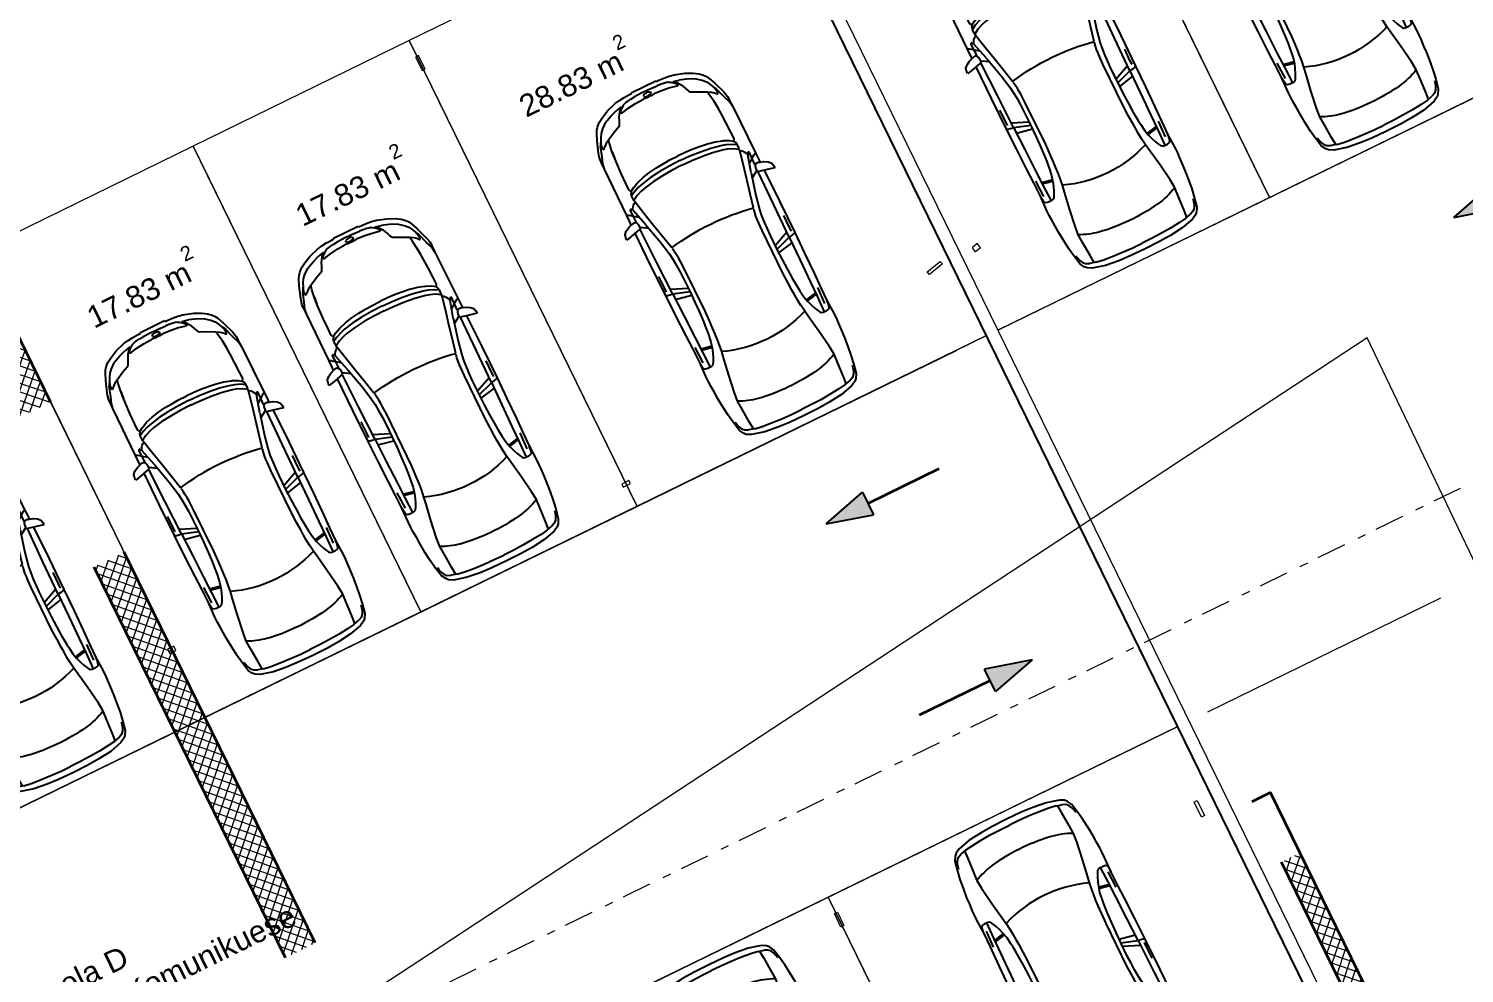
# Model space of a CAD drawing. Header units: metres. Extents: x 7511783 to 7512372, y 4692307 to 4692611.
# Drawn here: x 7512304.86 to 7512322.01, y 4692561.41 to 4692572.71 of the extents above; entities that cross this region are included whole.
import ezdxf

# ---------------------------------------------------------------- set-up
doc = ezdxf.new("R2010")
doc.units = ezdxf.units.M
doc.linetypes.add('Dot & Dashed', pattern=[670.2777624130249, 352.777767181396, -176.388883590699, 0, -141.11111164093])
doc.linetypes.add('Long Dashed', pattern=[793.7499761581423, 476.2499928474427, -317.4999833106997])
for name, color, linetype, lineweight, true_color in [('A - Fill Zone_Pen_No__156', 7, 'Continuous', 0, 0x54689e), ('A -Polyline_Pen_No__48', 7, 'Continuous', 0, 0xa80f02), ('A -Polyline_Pen_No__8', 7, 'Continuous', 0, 0xa80f02), ('Marker - Section_Pen_No__85', 7, 'Continuous', 0, 0x80c2ff)]:
    doc.layers.add(name, color=color, linetype=linetype, lineweight=lineweight, true_color=true_color)
for name, color, linetype, lineweight in [('A - Muret', 7, 'Continuous', 0), ('A - Muret_Pen_No__101', 252, 'Continuous', 0), ('A - Muret_Pen_No__7', 7, 'Continuous', 0), ('A - Pllaka Themel_Pen_No__42', 8, 'Continuous', 0), ('A - Shtyllat', 7, 'Continuous', 0), ('A - Shtyllat_Pen_No__1', 7, 'Continuous', 0), ('A -Polyline', 7, 'Continuous', 0), ('A -Polyline_Pen_No__42', 8, 'Continuous', 0), ('A1 - Bodrumi -1', 7, 'Continuous', 0), ('garazhat-netw-amiri - b1', 20, 'Continuous', 0), ('Interior - Furniture _Pen_No__42', 8, 'Continuous', 0), ('Marker - Section', 7, 'Continuous', 0), ('vijat rregullim', 1, 'Continuous', 0)]:
    doc.layers.add(name, color=color, linetype=linetype, lineweight=lineweight)
doc.styles.add('GENERATED_STYLE_1', font='arial.ttf')
pattern_1 = [(44.99999999999999, (0, 0), (-68.94290863686237, 68.94290863686243), []), (135.0000000000002, (0, 0), (68.94290863686219, 68.94290863686261), [])]

# ---------------------------------------------------------------- blocks, each defined once
blk = doc.blocks.new('Slab_2', base_point=(27550, -20500.83535421408))
at = {"layer": 'A - Pllaka Themel_Pen_No__42', "color": 8, "linetype": 'Continuous', "lineweight": 25, "flags": 128}
blk.add_lwpolyline([(27550, -20500.83535421408), (52100, -20500.83535421408), (52100, 1500), (27550, 1500)], close=True, dxfattribs=at)
blk = doc.blocks.new('Wall_27', base_point=(52100, -19000.83534970144))
at = {"layer": 'A - Muret_Pen_No__101', "linetype": 'Continuous', "lineweight": 13}
h = blk.add_hatch(dxfattribs=at)
h.set_pattern_fill('CONCRETE_BLOCK', color=252, style=0, pattern_type=2)
h.set_pattern_definition(pattern_1)
h.paths.add_polyline_path([(52099.99996847017, -2199.999996920194), (51700, -2199.999996920194), (51700, -4200.000089623234), (52099.99996847017, -4200.000089623234)])
h = blk.add_hatch(dxfattribs=at)
h.set_pattern_fill('CONCRETE_BLOCK', color=252, style=0, pattern_type=2)
h.set_pattern_definition(pattern_1)
h.paths.add_polyline_path([(51699.99998863975, -6199.999931974078), (51699.99998863975, -11400.83970832889), (52099.99999132484, -11400.83970832889), (52099.99999132484, -6199.999931974078)])
at = {"layer": 'A - Muret_Pen_No__7', "color": 7, "linetype": 'Continuous', "lineweight": 35, "flags": 128}
for points in [[(52100, -4200.000097078472), (52100, -2199.999996920194)], [(51700, -6199.999868820642), (51700, -11400.83975770813)], [(52100, -11400.83955588342), (52100, -6199.999914101971)]]:
    blk.add_lwpolyline(points, dxfattribs=at)
blk = doc.blocks.new('Wall_31', base_point=(4324.943754994801, -19050.13676935824))
at = {"layer": 'A - Muret_Pen_No__101', "linetype": 'Continuous', "lineweight": 13}
h = blk.add_hatch(dxfattribs=at)
h.set_pattern_fill('CONCRETE_BLOCK', color=252, style=0, pattern_type=2)
h.set_pattern_definition(pattern_1)
h.paths.add_polyline_path([(4324.932768723052, -19850.13671995248), (4324.883329782709, -23450.38605278412), (4324.924441474479, -23450.38605278412), (4324.940964833851, -22850.38602427357), (4574.891592413645, -22850.39290900664), (4574.943785247217, -19050.14365409666), (4574.921688532501, -19850.14360468556)])
h = blk.add_hatch(dxfattribs=at)
h.set_pattern_fill('CONCRETE_BLOCK', color=252, style=0, pattern_type=2)
h.set_pattern_definition(pattern_1)
h.paths.add_polyline_path([(4574.943783042632, -19050.14017894298), (4324.943784342989, -19050.13676935824), (4574.943783042632, -19050.14365409666)])
at = {"layer": 'A - Muret_Pen_No__7', "color": 7, "linetype": 'Continuous', "lineweight": 35, "flags": 128}
for points in [[(4574.943754971229, -19050.14020241443), (4324.943754994801, -19050.13676935824)], [(4574.891569046112, -22850.39296290044), (4574.943754971229, -19050.14020241443)], [(4324.932769214783, -19850.13678361601), (4324.883329782709, -23450.38604232808)]]:
    blk.add_lwpolyline(points, dxfattribs=at)
blk = doc.blocks.new('Column_43', base_point=(4745.000000000002, 13829.91603487401))
at = {"layer": 'A - Shtyllat_Pen_No__1', "color": 7, "linetype": 'Continuous', "lineweight": 13, "flags": 128}
blk.add_lwpolyline([(4705.000000000002, 13859.91603487401), (4705.000000000002, 13799.91603487401), (4785.000000000002, 13799.91603487401), (4785.000000000002, 13859.91603487401)], close=True, dxfattribs=at)
blk = doc.blocks.new('Column_45', base_point=(5190.000000000002, 14870))
at = {"layer": 'A - Shtyllat_Pen_No__1', "color": 7, "linetype": 'Continuous', "lineweight": 13, "flags": 128}
blk.add_lwpolyline([(5170.000000000002, 14780), (5210.000000000002, 14780), (5210.000000000002, 14960), (5170.000000000002, 14960)], close=True, dxfattribs=at)
blk = doc.blocks.new('Column_46', base_point=(5162.500000000002, 14980))
at = {"layer": 'A - Shtyllat_Pen_No__1', "color": 7, "linetype": 'Continuous', "lineweight": 13, "flags": 128}
blk.add_lwpolyline([(5115.000000000001, 15000), (5115.000000000001, 14960), (5210.000000000002, 14960), (5210.000000000002, 15000)], close=True, dxfattribs=at)
blk = doc.blocks.new('Column_47', base_point=(5190.000000000002, 13229.91646502986))
at = {"layer": 'A - Shtyllat_Pen_No__1', "color": 7, "linetype": 'Continuous', "lineweight": 13, "flags": 128}
blk.add_lwpolyline([(5170.000000000002, 13319.91646502986), (5210.000000000002, 13319.91646502986), (5210.000000000002, 13139.91646502986), (5170.000000000002, 13139.91646502986)], close=True, dxfattribs=at)
blk = doc.blocks.new('Column_53', base_point=(5245.000000000004, 14480))
at = {"layer": 'A - Shtyllat_Pen_No__1', "color": 7, "linetype": 'Continuous', "lineweight": 13, "flags": 128}
blk.add_lwpolyline([(5265.000000000005, 14380), (5225.000000000004, 14380), (5225.000000000004, 14580), (5265.000000000005, 14580)], close=True, dxfattribs=at)
blk = doc.blocks.new('Column_54', base_point=(5953.471146058903, 11758.79922650991))
at = {"layer": 'A - Shtyllat_Pen_No__1', "color": 7, "linetype": 'Continuous', "lineweight": 13, "flags": 128}
blk.add_lwpolyline([(6046.666082927111, 11800.20820792857), (6055.423772944425, 11761.17869517782), (5860.276209190696, 11717.39024509125), (5851.518519173382, 11756.419757842)], close=True, dxfattribs=at)
blk = doc.blocks.new('Column_57', base_point=(6848.605153170782, 12405.47156186362))
at = {"layer": 'A - Shtyllat_Pen_No__1', "color": 7, "linetype": 'Continuous', "lineweight": 13, "flags": 128}
blk.add_lwpolyline([(6894.202933434513, 12384.95711731788), (6881.06639840854, 12443.501386444), (6803.007372907049, 12425.98600640936), (6816.143907933022, 12367.44173728325)], close=True, dxfattribs=at)
blk = doc.blocks.new('Car 05 22')
at = {"layer": 'Interior - Furniture _Pen_No__42', "color": 8, "linetype": 'Continuous', "lineweight": 25}
for p, q in [((1129.8609284, 858.5331077519999), (856.5325990199999, 856.1697074550001)), ((1129.8609284, 858.5331077519999), (1120.69723063, 838.160005195)), ((1536.1071561, 860.3802508980001), (1129.8609284, 858.5331077519999)), ((1957.843908175, 858.0544967500001), (1536.1071561, 860.3802508980001)), ((1961.117547741, 983.2211582230001), (1928.938242309, 983.2211582230001)), ((1928.938242309, 983.2211582230001), (1957.843908175, 858.0544967500001)), ((1957.84390817, 858.0544967500001), (1977.22141076, 777.427813481)), ((1996.903176747, 974.9060932166), (1961.117547741, 983.2211582230001)), ((2026.89661068, 945.007687052), (1996.903176747, 974.9060932166)), ((2054.5732194, 897.577022836), (2026.89661068, 945.007687052)), ((2067.91700908, 857.6794056350002), (2054.5732194, 897.577022836)), ((-784.8200333720001, 721.8124613509999), (-815.0478655078001, 667.7598955197003)), ((-757.6903274910002, 747.022066986), (-784.8200333720001, 721.8124613509999)), ((-706.3378894982, 775.7872218095), (-757.6903274910002, 747.022066986)), ((-729.425104913, 716.3992494200002), (-750.5770825730001, 669.7773949330001)), ((-701.0941271610001, 743.2591195180001), (-729.425104913, 716.3992494200002)), ((-585.227090103, 801.027979058), (-706.3378894982, 775.7872218095)), ((-664.8727541800001, 760.961322365), (-701.0941271610001, 743.2591195180001)), ((-626.571782751, 772.4860242179999), (-664.8727541800001, 760.961322365)), ((-594.8871138119998, 778.489558035), (-626.571782751, 772.4860242179999)), ((-483.1389679684001, 817.2581826864), (-585.227090103, 801.027979058)), ((-372.3345973750002, 830.2299334650002), (-483.1389679684001, 817.2581826864)), ((-251.752794228, 841.0437339470001), (-372.3345973750002, 830.2299334650002)), ((-168.2198443133, 844.6061713611999), (-251.752794228, 841.0437339470001)), ((-78.35772569479998, 850.6357850930001), (-168.2198443133, 844.6061713611999)), ((-24.036324899, 852.2918850640001), (-78.35772569479998, 850.6357850930001)), ((40.3182760438, 852.333685063), (-24.036324899, 852.2918850640001)), ((230.8030912739, 845.5192631063), (40.3182760438, 852.333685063)), ((124.560977278, 791.396786131), (129.0398444, 820.468777931)), ((125.693926866, 743.8968737240001), (124.560977278, 791.396786131)), ((327.3887276080001, 761.9208956260001), (125.394377448, 756.455747737)), ((132.4291391170001, 722.8048827370001), (125.693926866, 743.8968737240001)), ((129.0398444, 820.468777931), (138.8862428820001, 832.3883788069999)), ((146.670770152, 710.6062742990001), (132.4291391170001, 722.8048827370001)), ((138.8862428820001, 832.3883788069999), (165.168377873, 840.2758852750001)), ((171.252864179, 696.6287725440002), (146.670770152, 710.6062742990001)), ((165.168377873, 840.2758852750001), (194.733578306, 844.324685204)), ((212.566754139, 676.5412700230003), (171.252864179, 696.6287725440002)), ((194.733578306, 844.324685204), (230.803091274, 845.519263106)), ((210.873013229, 809.231738788), (418.0703055720001, 816.1926024380002)), ((400.0158099590001, 847.5968063790001), (230.8030912739, 845.5192631063)), ((521.950780327, 764.672895972), (327.3887276080001, 761.9208956260001)), ((355.2943663540001, 762.315609428), (339.1227247570001, 683.1192857359999)), ((373.4006373970001, 762.571715197), (357.2289958010001, 683.375391506)), ((590.7241636140001, 851.6786068920002), (400.0158099590001, 847.5968063790001)), ((813.6270094460001, 769.327996556), (521.950780327, 764.672895972)), ((856.5325990199999, 856.1697074550001), (590.7241636140001, 851.6786068920002)), ((1108.59023357, 773.98329714), (813.6270094460001, 769.327996556)), ((1036.25651944, 772.8416796290002), (996.5002997029999, 578.7916468290002)), ((1041.96657906, 578.0240872360001), (1107.56627095, 773.967136299)), ((1173.32542975, 774.8950612010001), (1090.33970038, 577.8925306800002)), ((1115.14443198, 808.9482015290001), (1108.59023357, 773.98329714)), ((1108.59023357, 773.98329714), (1537.61805657, 780.0259473990001)), ((1119.51383092, 833.267204581), (1115.14443198, 808.9482015290001)), ((1120.16623076, 836.3248049650001), (1119.51383092, 833.267204581)), ((1120.69723063, 838.160005195), (1120.16623076, 836.3248049650001)), ((1162.63563846, 830.4777734580001), (1220.13025657, 829.0713745190002)), ((1220.13025657, 829.0713745190002), (1369.65750367, 831.4890726950001)), ((1537.61805657, 780.0256115210001), (1974.99295641, 786.0764425990001)), ((2000.39650233, 701.5917706940002), (1730.35620914, 633.8338533080002)), ((1939.15395607, 686.22492547), (1995.917261, 777.427813481)), ((1977.22141076, 777.427813481), (2019.59119012, 777.427813481)), ((2000.39650233, 701.5917706940002), (2213.53100788, 762.9814866290001)), ((2019.59119012, 777.427813481), (2044.48611622, 783.069509224)), ((2044.48611622, 783.069509224), (2063.35562216, 792.2740022800001)), ((2063.35562216, 792.2740022800001), (2070.42572439, 799.8521965630001)), ((2068.68333559, 787.696981005), (2065.39356605, 794.4584027669999)), ((2119.91703998, 857.4374531180001), (2067.91700908, 857.6794056350002)), ((2075.28112592, 835.6608695470001), (2067.91700908, 857.6794056350002)), ((2068.68333559, 787.696981005), (2148.02030692, 790.4828861469999)), ((2070.42572439, 799.8521965630001), (2075.2191259, 809.398389361)), ((2075.2191259, 809.398389361), (2075.28112592, 835.6608695470001)), ((2106.51930118, 732.1586113790001), (2148.02030692, 790.4828861469999)), ((2193.165590015, 856.4504063259001), (2119.91703998, 857.4374531180001)), ((2122.04550654, 659.9572884350001), (2293.79610906, 697.650987774)), ((2148.02030692, 790.4828861469999), (2166.81146925, 813.8145374840001)), ((2148.02030692, 790.4828861469999), (2205.61920777, 792.204186117)), ((2166.81146925, 813.8145374840001), (2182.27381684, 834.0818412380002)), ((2182.27381684, 834.0818412380002), (2193.16559002, 856.4504063260001)), ((2808.01466132, 852.5547640039999), (2193.165590015, 856.4504063259001)), ((2205.61920777, 792.204186117), (2227.21980808, 791.0038861380001)), ((2226.59190807, 769.8777067159999), (2213.53100788, 762.9814866290001)), ((2213.53100788, 762.9814866290001), (2238.34670825, 752.240186817)), ((2234.36910819, 773.9630864369999), (2226.59190807, 769.8828865080001)), ((2227.21980808, 791.0038861380001), (2232.61990816, 790.0299861550001)), ((2232.61990816, 790.0299861550001), (2237.93539134, 787.287122525)), ((2238.46067648, 776.864360243), (2234.36910819, 773.9630864369999)), ((2240.81890828, 784.0391862600001), (2237.93539134, 787.287122525)), ((2238.34670825, 752.240186817), (2258.53170854, 739.7174870370001)), ((2238.46067648, 776.864360243), (2240.85090828, 780.520986322)), ((2240.85090828, 780.520986322), (2240.81890828, 784.0391862600001)), ((2258.53170854, 739.7174870370001), (2269.0398087, 731.086787188)), ((2269.0398087, 731.086787188), (2278.83550884, 721.9650873480001)), ((2278.83550884, 721.9650873480001), (2293.79610906, 697.650987774)), ((2293.79610906, 697.650987774), (2317.1870094, 700.7385877199999)), ((2293.79610906, 697.6386630720001), (2293.79610906, 697.650987774)), ((2317.1870094, 700.7385877199999), (2345.74280982, 702.7498876850002)), ((2355.13419975, 639.912801441), (2317.1870094, 700.7385877199999)), ((2345.74280982, 702.7498876850002), (2378.92931031, 702.0184876970001)), ((2410.10490185, 649.1086815510001), (2378.92931031, 702.0184876970001)), ((2378.92931031, 702.0184876970001), (2410.57231077, 694.202887834)), ((2410.57231077, 694.202887834), (2410.58631694, 694.1782473540002)), ((2428.73881104, 681.706188053), (2410.57231077, 694.202887834)), ((2428.73881104, 681.706188053), (2457.25830016, 700.0355353230001)), ((2457.25830016, 700.0355353230001), (2535.4819126, 697.9905877680001)), ((2535.4226126, 697.9916562040003), (2673.21491462, 695.5089878119999)), ((2535.46586986, 697.9894090810001), (2535.4819126, 697.988971943)), ((2673.21491462, 695.5089878119999), (2787.200816290001, 691.4809878819999)), ((2787.200816290001, 691.4809878819999), (2868.41581748, 687.223087957)), ((2855.7113639, 852.6327640009999), (2808.01466132, 852.5547640039999)), ((2808.01466132, 852.5547640039999), (2876.86636504, 843.3172643940001)), ((2891.44016583, 852.528764005), (2855.7113639, 852.6327640009999)), ((2868.39588233, 687.2248867100001), (2959.72331881, 678.984388101)), ((2959.72331881, 678.984388101), (2868.41581748, 687.1969879569999)), ((2876.86636504, 843.3172643940001), (2954.16376923, 813.731165643)), ((2922.51356751, 852.0343640259999), (2891.44016583, 852.528764005)), ((2904.11849592, 832.8863289209999), (2905.06820589, 832.837990116)), ((2945.17226874, 849.4061641369999), (2922.51356751, 852.0343640259999)), ((2989.61447115, 839.6482645490003), (2945.17226874, 849.4061641369999)), ((2954.16376923, 813.731165643), (3075.78877375, 774.6896785450001)), ((3013.55027244, 833.064864827), (2989.61447115, 839.6482645490003)), ((3154.26138006, 782.5577669589999), (3013.55027244, 833.064864827)), ((3022.47491973, 758.305686711), (3023.66221975, 762.4851866380001)), ((3024.49924208, 753.7186598590001), (3022.47491973, 758.305686711)), ((3023.66221975, 762.4851866380001), (3034.64521991, 765.0503865930001)), ((3037.91041996, 743.452886971), (3024.49924208, 753.7186598590001)), ((3034.64521991, 765.0503865930001), (3046.93432009, 763.817386614)), ((3050.61522015, 730.6688871950001), (3037.91041996, 743.452886971)), ((3046.93432009, 763.817386614), (3060.9451203, 762.9292866300001)), ((3064.50712035, 714.6457874760001), (3050.61522015, 730.6688871950001)), ((3060.9451203, 762.9292866300001), (3089.85712072, 757.3861867269999)), ((3076.97452053, 697.807687771), (3064.50712035, 714.6457874760001)), ((3100.48402088, 763.1120866269999), (3075.78877375, 774.6896785450001)), ((3100.00912087, 656.556188494), (3076.97452053, 697.807687771)), ((3089.85712072, 757.3861867269999), (3108.43932099, 751.4304868319999)), ((3114.13862108, 753.311186799), (3100.48402088, 763.1120866269999)), ((3108.43932099, 751.4304868319999), (3122.8656212, 746.435986919)), ((3122.8656212, 746.435986919), (3114.13862108, 753.311186799)), ((3170.0706946, 726.5554905960001), (3122.8656212, 746.435986919)), ((3235.883818752, 747.6101556219), (3154.26138006, 782.5577669589999)), ((3211.69204952, 701.0151137130001), (3170.0706946, 726.5554905960001)), ((3254.25934432, 663.1775183300001), (3211.69204952, 701.0151137130001)), ((3269.07948628, 728.3294692490001), (3235.883818752, 747.6101556219)), ((3298.56678787, 705.6390702070001), (3269.07948628, 728.3294692490001)), ((3337.33388997, 663.380671991), (3298.56678787, 705.6390702070001)), ((-815.0478655078001, 667.7598955197003), (-855.0523550635, 511.0116477078998)), ((-768.27197925, 602.2788720830002), (-782.764796709, 510.0106247469999)), ((-768.27197925, 602.2788720830002), (-750.5770825730001, 669.7773949330001)), ((-764.3441764490001, 617.261773195), (-665.7281459970001, 623.9546285630003)), ((-665.7281459970001, 623.9546285630003), (-500.877431885, 634.180288886)), ((-500.877431885, 634.180288886), (-383.0238853850001, 641.9613403830001)), ((-383.0238853850001, 641.9613403830001), (-274.2208861730001, 631.3184000780001)), ((-274.2208861730001, 631.3184000780001), (-56.40485420300001, 600.536895199)), ((-56.40485420300001, 600.536895199), (145.941775497, 566.5900898169999)), ((145.941775497, 566.5900898169999), (233.261172115, 552.312592089)), ((266.3151410770001, 654.566867265), (212.566754139, 676.5412700230003)), ((233.261172115, 552.312592089), (315.3092800730001, 541.359190513)), ((319.490328155, 636.426864989), (266.3151410770001, 654.566867265)), ((315.2936019620001, 541.3606176840001), (384.2945810830001, 535.0794906230002)), ((392.7088835140001, 617.8124267930001), (319.490328155, 636.426864989)), ((339.1227247570001, 683.1192857359999), (329.5580559370001, 633.867334886)), ((357.2289958010001, 683.375391506), (346.76505809, 629.492778784)), ((384.2815104790001, 535.0803623180001), (454.174320738, 530.4191213629999)), ((474.8166917820001, 607.105387857), (392.7088835140001, 617.8124267930001)), ((454.170282107, 530.4193907049998), (526.242583163, 526.2868907769998)), ((521.3449804749999, 601.6186871690002), (474.8166917820001, 607.105387857)), ((569.993568652, 596.838186569), (521.3449804749999, 601.6186871690002)), ((526.2331313149999, 526.287307384), (627.7018846490002, 521.814890855)), ((652.59274858, 590.9845858339999), (569.993568652, 596.838186569)), ((627.6985462070002, 521.8149872519999), (756.75876515, 518.0884218199999)), ((772.8388193580001, 584.9903850819999), (652.59274858, 590.9845858339999)), ((756.75876515, 518.0884218199999), (1322.62824821, 518.052230308)), ((907.266686691, 580.298084493), (772.8388193580001, 584.9903850819999)), ((1041.96657906, 578.0240872360001), (907.266686691, 580.298084493)), ((1227.79815085, 577.518695794), (1041.96657906, 578.0240872360001)), ((1316.09897866, 580.475793563), (1227.79815085, 577.518695794)), ((1403.02450604, 584.4121905939999), (1316.09897866, 580.475793563)), ((1322.62824821, 518.052230308), (1420.49779626, 521.6528908580001)), ((1483.8761315, 590.1361862749999), (1403.02450604, 584.4121905939999)), ((1420.49066257, 521.652523245), (1466.64156934, 524.030772681)), ((1466.62639694, 524.029990817), (1510.87647584, 527.594696836)), ((1562.00595611, 600.5964783840001), (1483.8761315, 590.1361862749999)), ((1510.85529759, 527.5929907539999), (1554.25309822, 533.0576906580002)), ((1554.25309822, 533.0576906580002), (1596.82961355, 540.969674969)), ((1730.35620914, 633.8338533080002), (1562.00595611, 600.5964783840001)), ((1597.28918852, 541.1774857889999), (1596.65116701, 540.8889849259999)), ((1610.72419049, 544.0665862469999), (1779.61280153, 581.7538898049999)), ((1779.61280153, 581.7538898049999), (1952.84760406, 621.338789111)), ((1952.84760406, 621.338789111), (2122.04550654, 659.9572884350001)), ((2379.77420337, 575.387091212), (2355.13301598, 639.9159014410001)), ((2397.33410595, 514.2584815219999), (2379.77250853, 575.3929912130001)), ((2436.02871163, 583.2244924540001), (2410.10490185, 649.1086815510001)), ((2428.77597173, 681.7007453250001), (2428.73881104, 681.706188053)), ((2428.77597173, 681.7007453250001), (2456.66545813, 639.8418234830003)), ((2453.63941421, 521.616582688), (2436.02871163, 583.2244924540001)), ((2477.61661773, 401.0764635800001), (2453.63941421, 521.616582688)), ((2456.66545813, 639.8418234830003), (2487.23639187, 574.2621729599999)), ((2487.23639187, 574.2621729599999), (2491.79934275, 562.0052962960002)), ((2491.79994982, 562.0052962960002), (2517.90263133, 477.034766618)), ((2959.72331881, 678.984388101), (3047.2313201, 666.2002883250001)), ((3047.20992906, 666.2041971140002), (3100.00912087, 656.556188494)), ((3152.92075342, 553.873393456), (3100.00912087, 656.556188494)), ((3189.62073735, 475.569766106), (3152.92075342, 553.873393456)), ((3301.86726379, 602.8090087200001), (3254.25934432, 663.1775183300001)), ((3301.86726379, 602.8090087200001), (3346.01551313, 501.42179807)), ((3374.49419199, 603.583974516), (3337.33388997, 663.380671991)), ((3418.40079436, 512.743978351), (3374.49419199, 603.583974516)), ((-874.6778528530002, 344.9579771100001), (-882.9440546450002, 194.680643518)), ((-855.0523550635, 511.0116477078998), (-874.6778528530002, 344.9579771100001)), ((-794.5333543099999, 390.6265818930001), (-802.432846809, 258.715288008)), ((-782.7621654889999, 510.0273763590001), (-794.5333543099999, 390.6265818930001)), ((2419.31580918, 395.73626267), (2397.33316008, 514.2635815229999)), ((2433.73206705, 266.091642182), (2419.31580918, 395.73626267)), ((2493.88922012, 269.050242651), (2477.61661773, 401.0764635800001)), ((2517.90263133, 477.034766618), (2537.54372273, 384.081034151)), ((2537.54372273, 384.081034151), (2551.45611664, 285.6281997640001)), ((3199.39883308, 466.7584630290001), (3189.62073735, 475.569766106)), ((3220.69886845, 454.3885401880001), (3199.39883308, 466.7584630290001)), ((3256.10680826, 439.241753418), (3220.67662376, 454.401458713)), ((3288.39019413, 425.101248479), (3256.10680826, 439.241753418)), ((3319.36158057, 408.4128426500001), (3288.39019413, 425.101248479)), ((3353.46269085, 384.251283776), (3319.36158057, 408.4128426500001)), ((3321.23357975, 370.497229407), (3320.99727986, 362.132926485)), ((3320.99727986, 362.132926485), (3338.31527228, 276.8564967000001)), ((3324.65427826, 377.297531782), (3321.23357975, 370.497229407)), ((3328.30797666, 379.591332583), (3324.65427826, 377.297531782)), ((3338.46837221, 379.452332535), (3328.30797666, 379.591332583)), ((3363.6407612, 357.8117249760001), (3338.46837221, 379.452332535)), ((3346.01551313, 501.42179807), (3374.29746586, 419.557472908)), ((3377.18239213, 359.973484801), (3353.46269085, 384.251283776)), ((3396.66521323, 315.8049103040001), (3363.6407612, 357.8117249760001)), ((3391.09039087, 344.247647689), (3374.29746586, 419.557472908)), ((3391.09039087, 344.247647689), (3377.18239213, 359.973484801)), ((3457.47689648, 393.098483403), (3418.40079436, 512.743978351)), ((3468.34279707, 330.9338860280001), (3457.47689648, 393.098483403)), ((-882.9440546450002, 194.680643518), (-885.376707689, 0)), ((-802.432846809, 258.715288008), (-806.813142649, 124.936494209)), ((2441.61713002, 131.955220918), (2433.73181129, 266.093942182)), ((2503.10292147, 133.173421111), (2493.88922012, 269.050242651)), ((2551.45611664, 285.6281997640001), (2559.71041303, 193.693567653)), ((2559.71041303, 193.693567653), (2564.38081099, 101.185635342)), ((3338.31527228, 276.8564967000001), (3351.88296634, 172.661960307)), ((3351.88296634, 172.661960307), (3358.34376351, 75.87012649980001)), ((3408.0703938, 289.3779877820002), (3396.66521323, 315.8049103040001)), ((3408.0703938, 289.3779877820002), (3413.77629411, 267.259988716)), ((3413.77548775, 267.2641933500001), (3418.45445829, 242.866384828)), ((3418.45219437, 242.878189745), (3424.04489467, 200.723791525)), ((3424.04489467, 200.723791525), (3427.72848251, 152.023715234)), ((3474.4914974, 263.721088865), (3468.34279707, 330.9338860280001)), ((3478.33319761, 199.9171915590001), (3474.4914974, 263.721088865)), ((3479.35651311, 164.9481933352), (3478.33319761, 199.9171915590001)), ((-885.376707689, 0), (-882.9440546450002, -194.680643518)), ((-806.813142649, 124.936494209), (-808.0470753050001, 0)), ((-806.813142649, -124.936494209), (-808.0470753050001, 1.476718538480001e-13)), ((2444.0197128, -0.02730000432770001), (2441.61701245, 131.957220918)), ((2444.0197128, 0.02730000432710001), (2441.61701245, -131.957220918)), ((2506.01959488, -3.859767548100002e-13), (2503.10292147, 133.173421111)), ((2564.38081099, 101.185635342), (2566.01761027, -0.006100002130650002)), ((2564.38081099, -101.185635342), (2566.01761027, 0.006100002129970001)), ((3353.95786543, 27.8932505984), (3358.34376351, 75.87012649980001)), ((3353.95786543, 27.8932505984), (3353.95786543, -0.7649002671629999)), ((3353.95786543, -27.8932505984), (3353.95786543, 0.7649002671619999)), ((3370.89075802, 11.7411041009), (3370.32315827, -0.7649002671629999)), ((3370.89075802, -11.7411041009), (3370.32315827, 0.7649002671619999)), ((3372.49235732, 23.6550082622), (3370.89075802, 11.7411041009)), ((3376.26728506, 38.993950924), (3372.49235732, 23.6550082622)), ((3381.98685317, 46.5714162664), (3376.26728506, 38.993950924)), ((3386.21005132, 48.3522168884), (3381.98685317, 46.5714162664)), ((3386.21005132, 48.3522168884), (3394.28954778, 48.3522168884)), ((3398.51284593, 46.5714162664), (3394.28954778, 48.3522168884)), ((3404.23226311, 38.99375151340001), (3398.51284593, 46.5714162664)), ((3404.23226311, 38.99375151340001), (3408.00714178, 23.6550082622)), ((3408.00714178, 23.6550082622), (3409.76654101, 8.055102813469999)), ((3409.76654101, 8.055102813469999), (3409.76654101, -4.961309141290002e-13)), ((3432.36383112, 39.98011396419999), (3427.72848251, 152.023715234)), ((3431.76949509, 57.3729975776), (3431.76949509, 56.7710829698)), ((3432.04453126, -0.0109000038072), (3432.36383112, 39.98011396419999)), ((3432.04453126, 0.0109000038063), (3432.36383112, -39.98011396419999)), ((3489.51959821, 164.9481933352), (3479.35651311, 164.9481933352)), ((3489.51959821, -164.9481933352), (3489.51959821, 164.9481933352)), ((-802.432846809, -258.715288008), (-806.813142649, -124.936494209)), ((2441.61713002, -131.955220918), (2433.73181129, -266.093942182)), ((2503.10292147, -133.173421111), (2493.88922012, -269.050242651)), ((2506.01959488, -2.780368116010001e-13), (2503.10292147, -133.173421111)), ((2559.71041303, -193.693567653), (2564.38081099, -101.185635342)), ((3351.88296634, -172.661960307), (3358.34376351, -75.87012649980001)), ((3353.95786543, -27.8932505984), (3358.34376351, -75.87012649980001)), ((3372.49235732, -23.6550082622), (3370.89075802, -11.7411041009)), ((3376.26728506, -38.993950924), (3372.49235732, -23.6550082622)), ((3381.98685317, -46.5714162664), (3376.26728506, -38.993950924)), ((3386.21005132, -48.3522168884), (3381.98685317, -46.5714162664)), ((3386.21005132, -48.3522168884), (3394.28954778, -48.3522168884)), ((3398.51284593, -46.5714162664), (3394.28954778, -48.3522168884)), ((3404.23226311, -38.99375151340001), (3398.51284593, -46.5714162664)), ((3404.23226311, -38.99375151340001), (3408.00714178, -23.6550082622)), ((3408.00714178, -23.6550082622), (3409.76654101, -8.055102813469999)), ((3409.76654101, -8.055102813469999), (3409.76654101, -3.892295027780001e-13)), ((3424.04489467, -200.723791525), (3427.72848251, -152.023715234)), ((3432.36383112, -39.98011396419999), (3427.72848251, -152.023715234)), ((3431.76949509, -57.3729975776), (3431.76949509, -56.7710829698)), ((3478.33319761, -199.9171915590001), (3479.35651311, -164.9481933352)), ((3479.35651311, -164.9481933352), (3489.51959821, -164.9481933352)), ((-882.9440546450002, -194.680643518), (-874.6778528530002, -344.9579771100001)), ((-794.5333543099999, -390.6265818930001), (-802.432846809, -258.715288008)), ((2433.73206705, -266.091642182), (2419.31580918, -395.73626267)), ((2493.88922012, -269.050242651), (2477.61661773, -401.0764635800001)), ((2537.54372273, -384.081034151), (2551.45611664, -285.6281997640001)), ((2551.45611664, -285.6281997640001), (2559.71041303, -193.693567653)), ((3320.99727986, -362.132926485), (3338.31527228, -276.8564967000001)), ((3338.31527228, -276.8564967000001), (3351.88296634, -172.661960307)), ((3396.66521323, -315.8049103040001), (3363.6407612, -357.8117249760001)), ((3408.0703938, -289.3779877820002), (3396.66521323, -315.8049103040001)), ((3408.0703938, -289.3779877820002), (3413.77629411, -267.259988716)), ((3413.77548775, -267.2641933500001), (3418.45445829, -242.866384828)), ((3418.45219437, -242.878189745), (3424.04489467, -200.723791525)), ((3457.47689648, -393.098483403), (3468.34279707, -330.9338860280001)), ((3468.34279707, -330.9338860280001), (3474.4914974, -263.721088865)), ((3474.4914974, -263.721088865), (3478.33319761, -199.9171915590001)), ((-874.6778528530002, -344.9579771100001), (-855.0523550635, -511.0116477078998)), ((-855.0523550635, -511.0116477078998), (-815.0478655078001, -667.7598955197003)), ((-782.7621654889999, -510.0273763590001), (-794.5333543099999, -390.6265818930001)), ((-768.27197925, -602.2788720830002), (-782.764796709, -510.0106247469999)), ((2397.33410595, -514.2584815219999), (2379.77250853, -575.3929912130001)), ((2419.31580918, -395.73626267), (2397.33316008, -514.2635815229999)), ((2477.61661773, -401.0764635800001), (2453.63941421, -521.616582688)), ((2491.79994982, -562.0052962960002), (2517.90263133, -477.034766618)), ((2517.90263133, -477.034766618), (2537.54372273, -384.081034151)), ((3189.62073735, -475.569766106), (3152.92075342, -553.873393456)), ((3199.39883308, -466.7584630290001), (3189.62073735, -475.569766106)), ((3220.69886845, -454.3885401880001), (3199.39883308, -466.7584630290001)), ((3256.10680826, -439.241753418), (3220.67662376, -454.401458713)), ((3288.39019413, -425.101248479), (3256.10680826, -439.241753418)), ((3319.36158057, -408.4128426500001), (3288.39019413, -425.101248479)), ((3301.86726379, -602.8090087200001), (3346.01551313, -501.42179807)), ((3353.46269085, -384.251283776), (3319.36158057, -408.4128426500001)), ((3321.23357975, -370.497229407), (3320.99727986, -362.132926485)), ((3324.65427826, -377.297531782), (3321.23357975, -370.497229407)), ((3328.30797666, -379.591332583), (3324.65427826, -377.297531782)), ((3338.46837221, -379.452332535), (3328.30797666, -379.591332583)), ((3363.6407612, -357.8117249760001), (3338.46837221, -379.452332535)), ((3346.01551313, -501.42179807), (3374.29746586, -419.557472908)), ((3377.18239213, -359.973484801), (3353.46269085, -384.251283776)), ((3391.09039087, -344.247647689), (3374.29746586, -419.557472908)), ((3374.49419199, -603.583974516), (3418.40079436, -512.743978351)), ((3391.09039087, -344.247647689), (3377.18239213, -359.973484801)), ((3418.40079436, -512.743978351), (3457.47689648, -393.098483403)), ((-815.0478655078001, -667.7598955197003), (-784.8200333720001, -721.8124613509999)), ((-768.27197925, -602.2788720830002), (-750.5770825730001, -669.7773949330001)), ((-764.3441764490001, -617.261773195), (-665.7281459970001, -623.9546285630003)), ((-729.425104913, -716.3992494200002), (-750.5770825730001, -669.7773949330001)), ((-665.7281459970001, -623.9546285630003), (-500.877431885, -634.180288886)), ((-500.877431885, -634.180288886), (-383.0238853850001, -641.9613403830001)), ((-383.0238853850001, -641.9613403830001), (-274.2208861730001, -631.3184000780001)), ((-274.2208861730001, -631.3184000780001), (-56.40485420300001, -600.536895199)), ((-56.40485420300001, -600.536895199), (145.941775497, -566.5900898169999)), ((145.941775497, -566.5900898169999), (233.261172115, -552.312592089)), ((212.566754139, -676.5412700230003), (171.252864179, -696.6287725440002)), ((266.3151410770001, -654.566867265), (212.566754139, -676.5412700230003)), ((233.261172115, -552.312592089), (315.3092800730001, -541.359190513)), ((319.490328155, -636.426864989), (266.3151410770001, -654.566867265)), ((315.2936019620001, -541.3606176840001), (384.2945810830001, -535.0794906230002)), ((392.7088835140001, -617.8124267930001), (319.490328155, -636.426864989)), ((339.1227247570001, -683.1192857359999), (329.5580559370001, -633.867334886)), ((355.2943663540001, -762.315609428), (339.1227247570001, -683.1192857359999)), ((357.2289958010001, -683.375391506), (346.76505809, -629.492778784)), ((373.4006373970001, -762.571715197), (357.2289958010001, -683.375391506)), ((384.2815104790001, -535.0803623180001), (454.174320738, -530.4191213629999)), ((474.8166917820001, -607.105387857), (392.7088835140001, -617.8124267930001)), ((454.170282107, -530.4193907049998), (526.242583163, -526.2868907769998)), ((521.3449804749999, -601.6186871690002), (474.8166917820001, -607.105387857)), ((569.993568652, -596.838186569), (521.3449804749999, -601.6186871690002)), ((526.2331313149999, -526.287307384), (627.7018846490002, -521.814890855)), ((652.59274858, -590.9845858339999), (569.993568652, -596.838186569)), ((627.6985462070002, -521.8149872519999), (756.75876515, -518.0884218199999)), ((772.8388193580001, -584.9903850819999), (652.59274858, -590.9845858339999)), ((756.75876515, -518.0884218199999), (1322.62824821, -518.052230308)), ((907.266686691, -580.298084493), (772.8388193580001, -584.9903850819999)), ((1041.96657906, -578.0240872360001), (907.266686691, -580.298084493)), ((1036.25651944, -772.8416796290002), (996.5002997029999, -578.7916468290002)), ((1227.79815085, -577.518695794), (1041.96657906, -578.0240872360001)), ((1041.96657906, -578.0240872360001), (1107.56627095, -773.967136299)), ((1173.32542975, -774.8950612010001), (1090.33970038, -577.8925306800002)), ((1316.09897866, -580.475793563), (1227.79815085, -577.518695794)), ((1403.02450604, -584.4121905939999), (1316.09897866, -580.475793563)), ((1322.62824821, -518.052230308), (1420.49779626, -521.6528908580001)), ((1483.8761315, -590.1361862749999), (1403.02450604, -584.4121905939999)), ((1420.49066257, -521.652523245), (1466.64156934, -524.030772681)), ((1466.62639694, -524.029990817), (1510.87647584, -527.594696836)), ((1562.00595611, -600.5964783840001), (1483.8761315, -590.1361862749999)), ((1510.85529759, -527.5929907539999), (1554.25309822, -533.0576906580002)), ((1554.25309822, -533.0576906580002), (1596.82961355, -540.969674969)), ((1730.35620914, -633.8338533080002), (1562.00595611, -600.5964783840001)), ((1597.28918852, -541.1774857889999), (1596.65116701, -540.8889849259999)), ((1610.72419049, -544.0665862469999), (1779.61280153, -581.7538898049999)), ((2000.39650233, -701.5917706940002), (1730.35620914, -633.8338533080002)), ((1779.61280153, -581.7538898049999), (1952.84760406, -621.338789111)), ((1939.15395607, -686.22492547), (1995.917261, -777.427813481)), ((1952.84760406, -621.338789111), (2122.04550654, -659.9572884350001)), ((2122.04550654, -659.9572884350001), (2293.79610906, -697.650987774)), ((2355.13419975, -639.912801441), (2317.1870094, -700.7385877199999)), ((2379.77420337, -575.387091212), (2355.13301598, -639.9159014410001)), ((2410.10490185, -649.1086815510001), (2378.92931031, -702.0184876970001)), ((2436.02871163, -583.2244924540001), (2410.10490185, -649.1086815510001)), ((2428.73881104, -681.706188053), (2410.57231077, -694.202887834)), ((2428.77597173, -681.7007453250001), (2428.73881104, -681.706188053)), ((2428.73881104, -681.706188053), (2457.25830016, -700.0355353230001)), ((2428.77597173, -681.7007453250001), (2456.66545813, -639.8418234830003)), ((2453.63941421, -521.616582688), (2436.02871163, -583.2244924540001)), ((2456.66545813, -639.8418234830003), (2487.23639187, -574.2621729599999)), ((2487.23639187, -574.2621729599999), (2491.79934275, -562.0052962960002)), ((2868.39588233, -687.2248867100001), (2959.72331881, -678.984388101)), ((2959.72331881, -678.984388101), (2868.41581748, -687.1969879569999)), ((2959.72331881, -678.984388101), (3047.2313201, -666.2002883250001)), ((3047.20992906, -666.2041971140002), (3100.00912087, -656.556188494)), ((3100.00912087, -656.556188494), (3076.97452053, -697.807687771)), ((3152.92075342, -553.873393456), (3100.00912087, -656.556188494)), ((3254.25934432, -663.1775183300001), (3211.69204952, -701.0151137130001)), ((3301.86726379, -602.8090087200001), (3254.25934432, -663.1775183300001)), ((3298.56678787, -705.6390702070001), (3337.33388997, -663.380671991)), ((3337.33388997, -663.380671991), (3374.49419199, -603.583974516)), ((-784.8200333720001, -721.8124613509999), (-757.6903274910002, -747.022066986)), ((-757.6903274910002, -747.022066986), (-706.3378894982, -775.7872218095)), ((-701.0941271610001, -743.2591195180001), (-729.425104913, -716.3992494200002)), ((-706.3378894982, -775.7872218095), (-585.227090103, -801.027979058)), ((-664.8727541800001, -760.961322365), (-701.0941271610001, -743.2591195180001)), ((-626.571782751, -772.4860242179999), (-664.8727541800001, -760.961322365)), ((-594.8871138119998, -778.489558035), (-626.571782751, -772.4860242179999)), ((-585.227090103, -801.027979058), (-483.149337101, -817.2569687829999)), ((-483.149337101, -817.2569687829999), (-372.3345973750002, -830.2299334650002)), ((-372.3345973750002, -830.2299334650002), (-251.752794228, -841.0437339470001)), ((-251.752794228, -841.0437339470001), (-168.2198443133, -844.6061713611999)), ((-168.2198443133, -844.6061713611999), (-78.35772569479998, -850.6357850930001)), ((-78.35772569479998, -850.6357850930001), (-24.036324899, -852.2918850640001)), ((-24.036324899, -852.2918850640001), (40.3182760438, -852.333685063)), ((40.3182760438, -852.333685063), (230.8030912739, -845.5192631063)), ((125.693926866, -743.8968737240001), (124.560977278, -791.396786131)), ((124.560977278, -791.396786131), (129.0398444, -820.468777931)), ((327.3887276080001, -761.9208956260001), (125.394377448, -756.455747737)), ((132.4291391170001, -722.8048827370001), (125.693926866, -743.8968737240001)), ((129.0398444, -820.468777931), (138.8862428820001, -832.3883788069999)), ((146.670770152, -710.6062742990001), (132.4291391170001, -722.8048827370001)), ((138.8862428820001, -832.3883788069999), (165.168377873, -840.2758852750001)), ((171.252864179, -696.6287725440002), (146.670770152, -710.6062742990001)), ((165.168377873, -840.2758852750001), (194.733578306, -844.324685204)), ((194.733578306, -844.324685204), (230.803091274, -845.519263106)), ((210.873013229, -809.231738788), (418.0703055720001, -816.1926024380002)), ((230.8030912739, -845.5192631063), (400.0158099590001, -847.5968063790001)), ((521.950780327, -764.672895972), (327.3887276080001, -761.9208956260001)), ((400.0158099590001, -847.5968063790001), (590.7241636140001, -851.6786068920002)), ((813.6270094460001, -769.327996556), (521.950780327, -764.672895972)), ((590.7241636140001, -851.6786068920002), (856.5325990199999, -856.1697074550001)), ((1108.59023357, -773.98329714), (813.6270094460001, -769.327996556)), ((856.5325990199999, -856.1697074550001), (1129.8609284, -858.5331077519999)), ((1108.59023357, -773.98329714), (1537.61805657, -780.0259473990001)), ((1115.14443198, -808.9482015290001), (1108.59023357, -773.98329714)), ((1119.51383092, -833.267204581), (1115.14443198, -808.9482015290001)), ((1120.16623076, -836.3248049650001), (1119.51383092, -833.267204581)), ((1120.69723063, -838.160005195), (1120.16623076, -836.3248049650001)), ((1129.8609284, -858.5331077519999), (1120.69723063, -838.160005195)), ((1162.63563846, -830.4777734580001), (1220.13025657, -829.0713745190002)), ((1220.13025657, -829.0713745190002), (1369.65750367, -831.4890726950001)), ((1537.61805657, -780.0256115210001), (1974.99295641, -786.0764425990001)), ((1957.84390817, -858.0544967500001), (1977.22141076, -777.427813481)), ((1977.22141076, -777.427813481), (2019.59119012, -777.427813481)), ((2000.39650233, -701.5917706940002), (2213.53100788, -762.9814866290001)), ((2019.59119012, -777.427813481), (2044.48611622, -783.069509224)), ((2044.48611622, -783.069509224), (2063.35562216, -792.2740022800001)), ((2054.5732194, -897.577022836), (2067.917009081, -857.6794056350002)), ((2063.35562216, -792.2740022800001), (2070.42572439, -799.8521965630001)), ((2068.68333559, -787.696981005), (2065.39356605, -794.4584027669999)), ((2075.28112592, -835.6608695470001), (2067.91700908, -857.6794056350002)), ((2067.917009081, -857.6794056350002), (2119.91703998, -857.4374531180001)), ((2068.68333559, -787.696981005), (2148.02030692, -790.4828861469999)), ((2070.42572439, -799.8521965630001), (2075.2191259, -809.398389361)), ((2075.2191259, -809.398389361), (2075.28112592, -835.6608695470001)), ((2106.51930118, -732.1586113790001), (2148.02030692, -790.4828861469999)), ((2119.91703998, -857.4374531180001), (2193.165590015, -856.4504063259001)), ((2148.02030692, -790.4828861469999), (2166.81146925, -813.8145374840001)), ((2148.02030692, -790.4828861469999), (2205.61920777, -792.204186117)), ((2166.81146925, -813.8145374840001), (2182.27381684, -834.0818412380002)), ((2182.27381684, -834.0818412380002), (2193.16559002, -856.4504063260001)), ((2193.165590015, -856.4504063259001), (2808.01466132, -852.5547640039999)), ((2205.61920777, -792.204186117), (2227.21980808, -791.0038861380001)), ((2213.53100788, -762.9814866290001), (2238.34670825, -752.240186817)), ((2226.59190807, -769.8777067159999), (2213.53100788, -762.9814866290001)), ((2234.36910819, -773.9630864369999), (2226.59190807, -769.8828865080001)), ((2227.21980808, -791.0038861380001), (2232.61990816, -790.0299861550001)), ((2232.61990816, -790.0299861550001), (2237.93539134, -787.287122525)), ((2238.46067648, -776.864360243), (2234.36910819, -773.9630864369999)), ((2240.81890828, -784.0391862600001), (2237.93539134, -787.287122525)), ((2238.34670825, -752.240186817), (2258.53170854, -739.7174870370001)), ((2238.46067648, -776.864360243), (2240.85090828, -780.520986322)), ((2240.85090828, -780.520986322), (2240.81890828, -784.0391862600001)), ((2258.53170854, -739.7174870370001), (2269.0398087, -731.086787188)), ((2269.0398087, -731.086787188), (2278.83550884, -721.9650873480001)), ((2278.83550884, -721.9650873480001), (2293.79610906, -697.650987774)), ((2293.79610906, -697.6386630720001), (2293.79610906, -697.650987774)), ((2293.79610906, -697.650987774), (2317.1870094, -700.7385877199999)), ((2317.1870094, -700.7385877199999), (2345.74280982, -702.7498876850002)), ((2345.74280982, -702.7498876850002), (2378.92931031, -702.0184876970001)), ((2378.92931031, -702.0184876970001), (2410.57231077, -694.202887834)), ((2410.57231077, -694.202887834), (2410.58631694, -694.1782473540002)), ((2457.25830016, -700.0355353230001), (2535.4819126, -697.9905877680001)), ((2535.4226126, -697.9916562040003), (2673.21491462, -695.5089878119999)), ((2535.46586986, -697.9894090810001), (2535.4819126, -697.988971943)), ((2673.21491462, -695.5089878119999), (2787.200816290001, -691.4809878819999)), ((2787.200816290001, -691.4809878819999), (2868.41581748, -687.223087957)), ((2808.01466132, -852.5547640039999), (2876.86636504, -843.3172643940001)), ((2808.01466132, -852.5547640039999), (2855.7113639, -852.6327640009999)), ((2855.7113639, -852.6327640009999), (2891.44016583, -852.528764005)), ((2876.86636504, -843.3172643940001), (2954.16376923, -813.731165643)), ((2891.44016583, -852.528764005), (2922.51356751, -852.0343640259999)), ((2922.51356751, -852.0343640259999), (2945.17226874, -849.4061641369999)), ((2945.17226874, -849.4061641369999), (2989.61447115, -839.6482645490003)), ((2954.16376923, -813.731165643), (3075.78877375, -774.6896785450001)), ((2989.61447115, -839.6482645490003), (3013.55027244, -833.064864827)), ((3013.55027244, -833.064864827), (3154.26138006, -782.5577669589999)), ((3024.49924208, -753.7186598590001), (3022.47491973, -758.305686711)), ((3022.47491973, -758.305686711), (3023.66221975, -762.4851866380001)), ((3023.66221975, -762.4851866380001), (3034.64521991, -765.0503865930001)), ((3037.91041996, -743.452886971), (3024.49924208, -753.7186598590001)), ((3034.64521991, -765.0503865930001), (3046.93432009, -763.817386614)), ((3050.61522015, -730.6688871950001), (3037.91041996, -743.452886971)), ((3046.93432009, -763.817386614), (3060.9451203, -762.9292866300001)), ((3064.50712035, -714.6457874760001), (3050.61522015, -730.6688871950001)), ((3060.9451203, -762.9292866300001), (3089.85712072, -757.3861867269999)), ((3076.97452053, -697.807687771), (3064.50712035, -714.6457874760001)), ((3100.48402088, -763.1120866269999), (3075.78877375, -774.6896785450001)), ((3089.85712072, -757.3861867269999), (3108.43932099, -751.4304868319999)), ((3114.13862108, -753.311186799), (3100.48402088, -763.1120866269999)), ((3108.43932099, -751.4304868319999), (3122.8656212, -746.435986919)), ((3122.8656212, -746.435986919), (3114.13862108, -753.311186799)), ((3170.0706946, -726.5554905960001), (3122.8656212, -746.435986919)), ((3154.26138006, -782.5577669589999), (3235.883818752, -747.6101556219)), ((3211.69204952, -701.0151137130001), (3170.0706946, -726.5554905960001)), ((3235.883818752, -747.6101556219), (3269.07948628, -728.3294692490001)), ((3269.07948628, -728.3294692490001), (3298.56678787, -705.6390702070001)), ((1129.8609284, -858.5331077519999), (1536.1071561, -860.3802508980001)), ((1536.1071561, -860.3802508980001), (1957.84390817, -858.0544967500001)), ((1957.84390817, -858.0544967500001), (1928.938242309, -983.2211582230001)), ((1928.938242309, -983.2211582230001), (1961.117547741, -983.2211582230001)), ((1961.117547741, -983.2211582230001), (1996.903176747, -974.9060932166)), ((1996.903176747, -974.9060932166), (2026.89661068, -945.007687052)), ((2026.89661068, -945.007687052), (2054.5732194, -897.577022836))]:
    blk.add_line(p, q, dxfattribs=at)
for centre, radius, start, end in [((492.8743121958001, 217.6762888661), 973.2499460396, 154.1544541405, 170.9117329646), ((1649.811844864, 0), 1520.416064058, 158.6992078, 201.3007921999999), ((-1245.217819199, 0), 2907.303426369, 349.2141992177, 10.78580078235001), ((1856.361619248, -1.736472437242), 2353.963924674, 170.8803955853, 189.9222862500999), ((492.8743121958001, -217.6762888661), 973.2499460396, 191.230533967, 205.8455458595)]:
    blk.add_arc(centre, radius, start, end, dxfattribs=at)
blk = doc.blocks.new('Polyline_17', base_point=(59238.41195874225, -7380.512641548449))
at = {"layer": 'A -Polyline_Pen_No__48', "linetype": 'Continuous', "lineweight": 25, "true_color": 0xa80f02}
blk.add_hatch(color=14, dxfattribs=at).paths.add_polyline_path([(57738.41195874225, -7380.512641548456), (58298.21945874225, -7530.512641548455), (58298.21945874225, -7230.512641548454)])
at = {"layer": 'A -Polyline_Pen_No__48', "color": 14, "linetype": 'Continuous', "lineweight": 25, "true_color": 0xa80f02}
for p, q in [((57738.41195874225, -7380.512641548456), (58298.21945874225, -7230.512641548454)), ((58298.21945874225, -7230.512641548454), (58298.21945874225, -7530.512641548455)), ((57738.41195874225, -7380.512641548456), (58298.21945874225, -7530.512641548455))]:
    blk.add_line(p, q, dxfattribs=at)
at = {"layer": 'A -Polyline_Pen_No__8', "color": 14, "linetype": 'Continuous', "lineweight": 35, "true_color": 0xa80f02, "flags": 128}
blk.add_lwpolyline([(59238.41195874225, -7380.512641548449), (58298.21945874225, -7380.512641548454)], dxfattribs=at)
blk = doc.blocks.new('Polyline_19', base_point=(50886.72253684027, -7380.512641548447))
at = {"layer": 'A -Polyline_Pen_No__48', "linetype": 'Continuous', "lineweight": 25, "true_color": 0xa80f02}
blk.add_hatch(color=14, dxfattribs=at).paths.add_polyline_path([(49386.72253684027, -7380.512641548455), (49946.53003684027, -7530.512641548453), (49946.53003684027, -7230.512641548452)])
at = {"layer": 'A -Polyline_Pen_No__48', "color": 14, "linetype": 'Continuous', "lineweight": 25, "true_color": 0xa80f02}
for p, q in [((49386.72253684027, -7380.512641548455), (49946.53003684027, -7230.512641548452)), ((49946.53003684027, -7230.512641548452), (49946.53003684027, -7530.512641548453)), ((49386.72253684027, -7380.512641548455), (49946.53003684027, -7530.512641548453))]:
    blk.add_line(p, q, dxfattribs=at)
at = {"layer": 'A -Polyline_Pen_No__8', "color": 14, "linetype": 'Continuous', "lineweight": 35, "true_color": 0xa80f02, "flags": 128}
blk.add_lwpolyline([(50886.72253684027, -7380.512641548447), (49946.53003684027, -7380.512641548452)], dxfattribs=at)
blk = doc.blocks.new('Polyline_20', base_point=(49386.72253684032, -9921.926484050671))
at = {"layer": 'A -Polyline_Pen_No__48', "linetype": 'Continuous', "lineweight": 25, "true_color": 0xa80f02}
blk.add_hatch(color=14, dxfattribs=at).paths.add_polyline_path([(50886.72253684032, -9921.926484050642), (50326.91503684032, -9771.926484050653), (50326.91503684032, -10071.92648405065)])
at = {"layer": 'A -Polyline_Pen_No__48', "color": 14, "linetype": 'Continuous', "lineweight": 25, "true_color": 0xa80f02}
for p, q in [((50886.72253684032, -9921.926484050642), (50326.91503684032, -9771.926484050653)), ((50326.91503684032, -10071.92648405065), (50326.91503684032, -9771.926484050653)), ((50886.72253684032, -9921.926484050642), (50326.91503684032, -10071.92648405065))]:
    blk.add_line(p, q, dxfattribs=at)
at = {"layer": 'A -Polyline_Pen_No__8', "color": 14, "linetype": 'Continuous', "lineweight": 35, "true_color": 0xa80f02, "flags": 128}
blk.add_lwpolyline([(49386.72253684032, -9921.926484050671), (50326.91503684032, -9921.926484050653)], dxfattribs=at)
blk = doc.blocks.new('Cutting Plane_1', base_point=(-2729.038131649883, -10324.94421901171))
at = {"layer": 'Marker - Section_Pen_No__85', "color": 151, "linetype": 'Dot & Dashed', "lineweight": 20, "true_color": 0x80c2ff}
blk.add_line((-2504.038131649883, -10324.94421901171), (75513.27257534125, -10324.94421901171), dxfattribs=at)

msp = doc.modelspace()

# ---------------------------------------------------------------- linework, layer by layer
at = {"layer": 'A -Polyline_Pen_No__42', "color": 8, "linetype": 'Continuous'}
for points in [[(7512319.685382657, 4692570.692649961), (7512317.072841751, 4692576.038408094)], [(7512311.86374991, 4692567.537936434), (7512309.668337385, 4692572.03017016)], [(7512309.544165022, 4692565.736506185), (7512306.931624116, 4692571.082264319)], [(7512306.171150796, 4692566.090593742), (7512305.029167607, 4692568.427309662)], [(7512316.781840755, 4692557.474582372), (7512314.674246619, 4692561.787122884)]]:
    msp.add_lwpolyline(points, dxfattribs=at)
at = {"layer": 'A -Polyline_Pen_No__42', "color": 8, "linetype": 'Long Dashed'}
for points in [[(7512316.799122488, 4692569.282097414), (7512328.689561737, 4692575.093108339)], [(7512294.607487884, 4692558.436759539), (7512315.94559808, 4692568.864969034)], [(7512318.947953179, 4692564.543557581), (7512321.733138088, 4692565.904713348)], [(7512306.549388097, 4692558.484219012), (7512318.229195783, 4692564.192291577)]]:
    msp.add_lwpolyline(points, dxfattribs=at)
at = {"layer": 'garazhat-netw-amiri - b1'}
for points in [[(7512322.931021523, 4692572.278835511), (7512320.208709992, 4692577.84920533), (7512316.963071126, 4692576.263019781), (7512319.685382657, 4692570.692649961), (7512322.931021523, 4692572.278835511)], [(7512319.685382657, 4692570.692649961), (7512316.963071126, 4692576.263019781), (7512313.717432259, 4692574.676834231), (7512316.43974379, 4692569.106464412), (7512319.685382657, 4692570.692649961)], [(7512316.43974379, 4692569.106464412), (7512322.06036853, 4692557.605591693), (7512325.18247097, 4692559.131403398), (7512323.305393261, 4692562.972263233), (7512326.431492988, 4692564.500028485), (7512328.503430419, 4692561.913112657), (7512328.783312206, 4692562.13727826), (7512337.66963975, 4692551.04226101), (7512341.83869207, 4692554.381378347), (7512332.805457246, 4692565.659816565), (7512333.195714625, 4692565.972385244), (7512333.070687152, 4692566.128488195), (7512328.689561737, 4692575.093108339), (7512316.43974379, 4692569.106464412)], [(7512316.304976778, 4692569.040602036), (7512313.582665247, 4692574.610971856), (7512309.404887882, 4692572.569238207), (7512312.127199413, 4692566.998868387), (7512316.304976778, 4692569.040602036)], [(7512312.127199413, 4692566.998868387), (7512309.404887882, 4692572.569238207), (7512306.82185349, 4692571.306876005), (7512309.544165022, 4692565.736506185), (7512312.127199413, 4692566.998868387)], [(7512309.544165022, 4692565.736506185), (7512306.82185349, 4692571.306876005), (7512304.238819098, 4692570.044513803), (7512306.961130629, 4692564.474143984), (7512309.544165022, 4692565.736506185)], [(7512306.961130629, 4692564.474143984), (7512304.238819098, 4692570.044513803), (7512301.184100165, 4692568.551633285), (7512303.906411696, 4692562.981263466), (7512306.961130629, 4692564.474143984)], [(7512318.58857448, 4692564.367924579), (7512316.304976778, 4692569.040602036), (7512294.248109186, 4692558.261126537), (7512296.531706889, 4692553.58844908), (7512301.068862951, 4692555.805815731), (7512304.405888374, 4692548.977623775), (7512309.167656123, 4692551.304761052), (7512305.8306307, 4692558.132953008), (7512318.58857448, 4692564.367924579)], [(7512318.58857448, 4692564.367924579), (7512314.410797116, 4692562.326190931), (7512317.747822538, 4692555.497998975), (7512321.925599903, 4692557.539732624), (7512318.58857448, 4692564.367924579)], [(7512314.410797116, 4692562.326190931), (7512311.827762724, 4692561.063828729), (7512315.164788147, 4692554.235636773), (7512317.747822538, 4692555.497998975), (7512314.410797116, 4692562.326190931)]]:
    msp.add_lwpolyline(points, close=True, dxfattribs=at)
at = {"layer": 'vijat rregullim', "flags": 128}
msp.add_lwpolyline([(7512331.861662781, 4692546.706915402), (7512330.271662781, 4692549.336915402), (7512320.851500854, 4692569.016261209), (7512309.633662781, 4692561.634915402), (7512298.792662781, 4692554.535915402), (7512290.472662781, 4692549.186915402), (7512291.124662781, 4692548.932915402), (7512289.037662782, 4692547.470915401), (7512288.939662781, 4692546.280915402), (7512288.891662781, 4692545.699915402), (7512288.967662781, 4692543.622915402), (7512289.647662781, 4692541.391915401), (7512293.427662781, 4692536.223915402), (7512303.468662782, 4692527.136915402), (7512306.589662781, 4692523.998915401), (7512316.466662781, 4692516.173915402), (7512329.401662781, 4692527.046915402), (7512328.911662782, 4692527.636915402), (7512319.451662781, 4692536.186915402), (7512318.481662781, 4692537.056915401)], close=True, dxfattribs=at)

# ---------------------------------------------------------------- block references
at = {"layer": 'A - Muret', "color": 7, "lineweight": 35, "xscale": 0.001, "yscale": 0.001, "zscale": 0.001, "rotation": 26.04535599708318}
for name, p in [('Wall_27', (7512311.615771971, 4692554.949857968)), ('Wall_31', (7512319.474852185, 4692563.465421488))]:
    msp.add_blockref(name, p, dxfattribs=at)
at = {"layer": 'A - Shtyllat', "color": 7, "lineweight": 35, "xscale": 0.001, "yscale": 0.001, "zscale": 0.001, "rotation": 26.04535599708318}
for name, p in [('Column_45', (7512309.536612634, 4692572.299704184)), ('Column_57', (7512316.180350634, 4692570.092727657)), ('Column_54', (7512315.686204924, 4692569.85123228)), ('Column_46', (7512311.995474662, 4692567.268402411)), ('Column_43', (7512306.565956375, 4692565.282746054)), ('Column_53', (7512318.847967637, 4692563.381661333)), ('Column_47', (7512314.542521868, 4692562.056656907))]:
    msp.add_blockref(name, p, dxfattribs=at)
at = {"layer": 'A -Polyline', "color": 14, "linetype": 'Continuous', "lineweight": 35, "true_color": 0xa80f02, "xscale": 0.001, "yscale": 0.001, "zscale": 0.001, "rotation": 26.04535599708318}
for name, p in [('Polyline_17', (7512323.236802216, 4692571.114326101)), ('Polyline_19', (7512315.733254039, 4692567.447245387)), ('Polyline_20', (7512315.501474277, 4692564.505296635))]:
    msp.add_blockref(name, p, dxfattribs=at)
at = {"layer": 'A1 - Bodrumi -1', "color": 8, "linetype": 'Continuous', "lineweight": 25, "xscale": 0.001, "yscale": 0.001, "zscale": 0.001, "rotation": 26.04535599708318}
msp.add_blockref('Slab_2', (7512299.868732038, 4692546.760257683), dxfattribs=at)
at = {"layer": 'Interior - Furniture _Pen_No__42', "color": 8, "linetype": 'Continuous', "lineweight": 25, "yscale": 0.001, "rotation": 296.0453559970832}
for p, xscale in [((7512320.695851068, 4692572.28323473), -0.001), ((7512317.809590899, 4692570.872682183), -0.001), ((7512313.737008089, 4692568.882358469), -0.001), ((7512310.178408858, 4692567.143225156), -0.001), ((7512307.864908489, 4692566.012587706), -0.001), ((7512305.001109489, 4692564.613012221), -0.001), ((7512316.932347472, 4692562.461749259), 0.001), ((7512313.372252245, 4692560.721884834), 0.001)]:
    msp.add_blockref('Car 05 22', p, dxfattribs=dict(at, xscale=xscale))
at = {"layer": 'Marker - Section', "color": 151, "lineweight": 20, "true_color": 0x80c2ff, "xscale": 0.001, "yscale": 0.001, "zscale": 0.001, "rotation": 26.04535599708318}
msp.add_blockref('Cutting Plane_1', (7512268.855196773, 4692541.260087917), dxfattribs=at)

# ---------------------------------------------------------------- texts
at = {"layer": 'A - Fill Zone_Pen_No__156', "color": 165, "lineweight": 20, "true_color": 0x54689e, "char_height": 0.2625, "attachment_point": 7, "rotation": 26.045355997083185, "style": 'GENERATED_STYLE_1'}
for s, insert in [('{\\fArial|b0|i0|c0|p34;28.83 m{\\H0.66x;\\S2^  ;}}', (7512310.804348165, 4692571.642583177)), ('{\\fArial|b0|i0|c0|p34;17.83 m{\\H0.66x;\\S2^  ;}}', (7512308.131469098, 4692570.336312725)), ('{\\fArial|b0|i0|c0|p34;17.83 m{\\H0.66x;\\S2^  ;}}', (7512305.638279381, 4692569.117858774)), ('{\\fArial|b0|i0|c0|p34;Lamela D^MHapsira Komunikuese^MS = 167.96 m{\\H0.66x;\\S2^  ;}}', (7512305.119412228, 4692559.90106359))]:
    msp.add_mtext(s, dxfattribs=dict(at, insert=insert))

doc.saveas('drawing.dxf')
